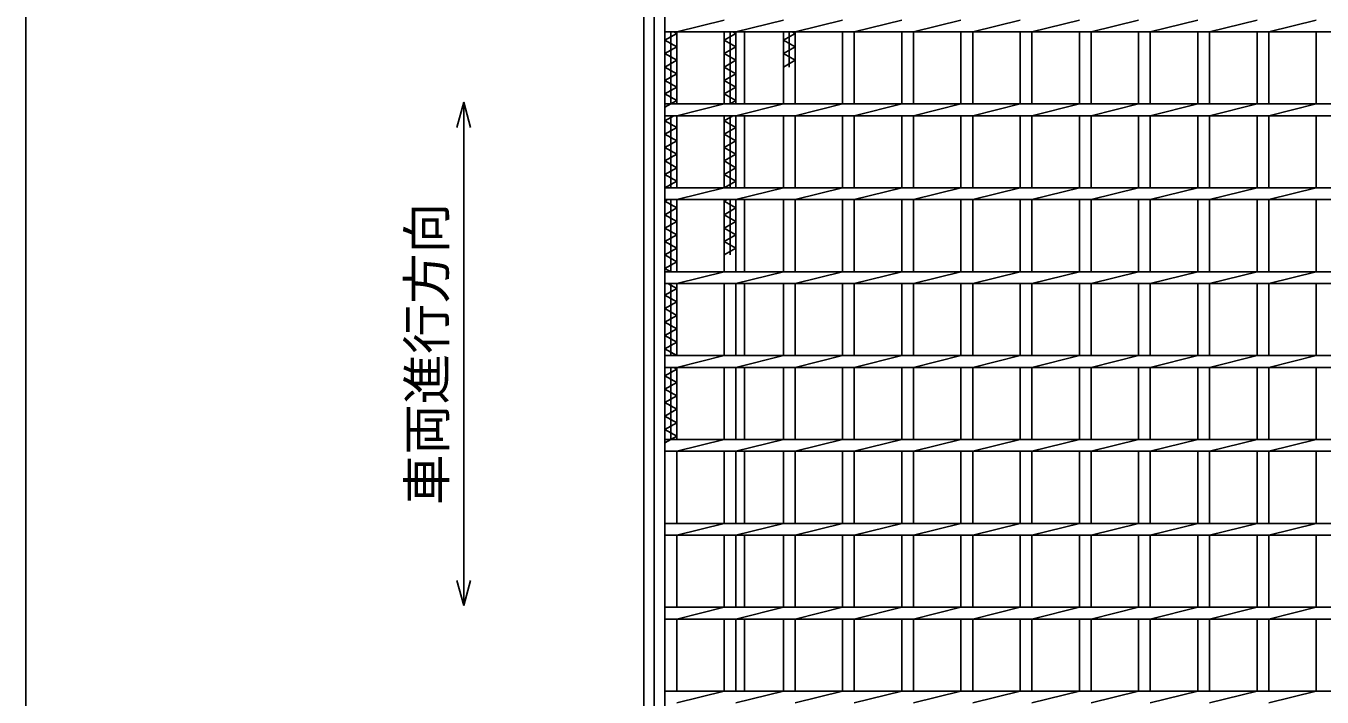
# Model space of a CAD drawing. Units: millimetres, scale not verified. Extents: x -1820 to 1731, y -1282 to 1054.
# Drawn here: x -1729 to -956, y -51 to 349 of the extents above; entities that cross this region are included whole.
import ezdxf
from ezdxf.enums import TextEntityAlignment as Align

# ---------------------------------------------------------------- set-up
doc = ezdxf.new("R2010")
doc.units = ezdxf.units.MM
doc.header["$LTSCALE"] = 10
for name, color, linetype, lineweight in [('0_2', 150, 'Continuous', 25), ('16', 3, 'Continuous', 25), ('19', 6, 'Continuous', 25), ('22', 4, 'Continuous', 25)]:
    doc.layers.add(name, color=color, linetype=linetype, lineweight=lineweight)
doc.styles.add('ベクトル', font='')
doc.styles.get('ベクトル').set_extended_font_data('ベクトル')

msp = doc.modelspace()

# ---------------------------------------------------------------- linework, layer by layer
at = {"layer": '0_2'}
msp.add_line((-1729, -1146.5), (-1729, 1053.5), dxfattribs=at)
at = {"layer": '16'}
for p, q in [((-1348, -346.5), (-1348, 644.5)), ((-1348, 345.5), (-1348, 352.5)), ((-1341, 345.5), (-1312.7, 352.5)), ((-1305.7, 345.5), (-1277.4, 352.5)), ((-1270.4, 345.5), (-1242.1, 352.5)), ((-1235.1, 345.5), (-1206.8, 352.5)), ((-1199.8, 345.5), (-1171.5, 352.5)), ((-1164.5, 345.5), (-1136.2, 352.5)), ((-1129.2, 345.5), (-1100.9, 352.5)), ((-1093.9, 345.5), (-1065.6, 352.5)), ((-1058.6, 345.5), (-1030.3, 352.5)), ((-1023.3, 345.5), (-995, 352.5)), ((-988, 345.5), (-959.7, 352.5)), ((-1348, 345.5), (-353, 345.5)), ((-1348, 340.5), (-1341, 344.5)), ((-1341, 336.5), (-1348, 340.5)), ((-1344.5, 302.5), (-1344.5, 345.5)), ((-1341, 344.5), (-1342.75, 345.5)), ((-1341, 302.5), (-1341, 345.5)), ((-1312.7, 302.5), (-1312.7, 345.5)), ((-1312.7, 340.5), (-1305.7, 344.5)), ((-1305.7, 336.5), (-1312.7, 340.5)), ((-1309.2, 302.5), (-1309.2, 345.5)), ((-1305.7, 344.5), (-1307.45, 345.5)), ((-1305.7, 302.5), (-1305.7, 345.5)), ((-1277.4, 302.5), (-1277.4, 345.5)), ((-1277.4, 340.5), (-1270.4, 344.5)), ((-1270.4, 336.5), (-1277.4, 340.5)), ((-1273.9, 324.5), (-1273.9, 345.5)), ((-1270.4, 344.5), (-1272.15, 345.5)), ((-1270.4, 302.5), (-1270.4, 345.5)), ((-1242.1, 302.5), (-1242.1, 345.5)), ((-1235.1, 302.5), (-1235.1, 345.5)), ((-1206.8, 302.5), (-1206.8, 345.5)), ((-1199.8, 302.5), (-1199.8, 345.5)), ((-1171.5, 302.5), (-1171.5, 345.5)), ((-1164.5, 302.5), (-1164.5, 345.5)), ((-1136.2, 302.5), (-1136.2, 345.5)), ((-1129.2, 302.5), (-1129.2, 345.5)), ((-1100.9, 302.5), (-1100.9, 345.5)), ((-1093.9, 302.5), (-1093.9, 345.5)), ((-1065.6, 302.5), (-1065.6, 345.5)), ((-1058.6, 302.5), (-1058.6, 345.5)), ((-1030.3, 302.5), (-1030.3, 345.5)), ((-1023.3, 302.5), (-1023.3, 345.5)), ((-995, 302.5), (-995, 345.5)), ((-988, 302.5), (-988, 345.5)), ((-959.7, 302.5), (-959.7, 345.5)), ((-1348, 332.5), (-1341, 336.5)), ((-1341, 328.5), (-1348, 332.5)), ((-1312.7, 332.5), (-1305.7, 336.5)), ((-1305.7, 328.5), (-1312.7, 332.5)), ((-1277.4, 332.5), (-1270.4, 336.5)), ((-1270.4, 328.5), (-1277.4, 332.5)), ((-1348, 324.5), (-1341, 328.5)), ((-1312.7, 324.5), (-1305.7, 328.5)), ((-1277.4, 324.5), (-1270.4, 328.5)), ((-1341, 320.5), (-1348, 324.5)), ((-1348, 316.5), (-1341, 320.5)), ((-1305.7, 320.5), (-1312.7, 324.5)), ((-1312.7, 316.5), (-1305.7, 320.5)), ((-1341, 312.5), (-1348, 316.5)), ((-1348, 308.5), (-1341, 312.5)), ((-1305.7, 312.5), (-1312.7, 316.5)), ((-1312.7, 308.5), (-1305.7, 312.5)), ((-1341, 304.5), (-1348, 308.5)), ((-1348, 300.5), (-1341, 304.5)), ((-1348, 302.5), (-353, 302.5)), ((-1348, 295.5), (-1348, 302.5)), ((-1341, 295.5), (-1312.7, 302.5)), ((-1305.7, 304.5), (-1312.7, 308.5)), ((-1309.2, 302.5), (-1305.7, 304.5)), ((-1305.7, 295.5), (-1277.4, 302.5)), ((-1270.4, 295.5), (-1242.1, 302.5)), ((-1235.1, 295.5), (-1206.8, 302.5)), ((-1199.8, 295.5), (-1171.5, 302.5)), ((-1164.5, 295.5), (-1136.2, 302.5)), ((-1129.2, 295.5), (-1100.9, 302.5)), ((-1093.9, 295.5), (-1065.6, 302.5)), ((-1058.6, 295.5), (-1030.3, 302.5)), ((-1023.3, 295.5), (-995, 302.5)), ((-988, 295.5), (-959.7, 302.5)), ((-1348, 295.5), (-353, 295.5)), ((-1348, 292.5), (-1342.75, 295.5)), ((-1344.5, 252.5), (-1344.5, 295.5)), ((-1341, 252.5), (-1341, 295.5)), ((-1312.7, 252.5), (-1312.7, 295.5)), ((-1312.7, 292.5), (-1307.45, 295.5)), ((-1309.2, 252.5), (-1309.2, 295.5)), ((-1305.7, 252.5), (-1305.7, 295.5)), ((-1277.4, 252.5), (-1277.4, 295.5)), ((-1270.4, 252.5), (-1270.4, 295.5)), ((-1242.1, 252.5), (-1242.1, 295.5)), ((-1235.1, 252.5), (-1235.1, 295.5)), ((-1206.8, 252.5), (-1206.8, 295.5)), ((-1199.8, 252.5), (-1199.8, 295.5)), ((-1171.5, 252.5), (-1171.5, 295.5)), ((-1164.5, 252.5), (-1164.5, 295.5)), ((-1136.2, 252.5), (-1136.2, 295.5)), ((-1129.2, 252.5), (-1129.2, 295.5)), ((-1100.9, 252.5), (-1100.9, 295.5)), ((-1093.9, 252.5), (-1093.9, 295.5)), ((-1065.6, 252.5), (-1065.6, 295.5)), ((-1058.6, 252.5), (-1058.6, 295.5)), ((-1030.3, 252.5), (-1030.3, 295.5)), ((-1023.3, 252.5), (-1023.3, 295.5)), ((-995, 252.5), (-995, 295.5)), ((-988, 252.5), (-988, 295.5)), ((-959.7, 252.5), (-959.7, 295.5)), ((-1341, 288.5), (-1348, 292.5)), ((-1348, 284.5), (-1341, 288.5)), ((-1305.7, 288.5), (-1312.7, 292.5)), ((-1312.7, 284.5), (-1305.7, 288.5)), ((-1341, 280.5), (-1348, 284.5)), ((-1348, 276.5), (-1341, 280.5)), ((-1305.7, 280.5), (-1312.7, 284.5)), ((-1312.7, 276.5), (-1305.7, 280.5)), ((-1341, 272.5), (-1348, 276.5)), ((-1348, 268.5), (-1341, 272.5)), ((-1305.7, 272.5), (-1312.7, 276.5)), ((-1312.7, 268.5), (-1305.7, 272.5)), ((-1341, 264.5), (-1348, 268.5)), ((-1348, 260.5), (-1341, 264.5)), ((-1305.7, 264.5), (-1312.7, 268.5)), ((-1312.7, 260.5), (-1305.7, 264.5)), ((-1341, 256.5), (-1348, 260.5)), ((-1348, 252.5), (-1341, 256.5)), ((-1305.7, 256.5), (-1312.7, 260.5)), ((-1312.7, 252.5), (-1305.7, 256.5)), ((-1348, 252.5), (-353, 252.5)), ((-1348, 245.5), (-1348, 252.5)), ((-1341, 245.5), (-1312.7, 252.5)), ((-1305.7, 245.5), (-1277.4, 252.5)), ((-1270.4, 245.5), (-1242.1, 252.5)), ((-1235.1, 245.5), (-1206.8, 252.5)), ((-1199.8, 245.5), (-1171.5, 252.5)), ((-1164.5, 245.5), (-1136.2, 252.5)), ((-1129.2, 245.5), (-1100.9, 252.5)), ((-1093.9, 245.5), (-1065.6, 252.5)), ((-1058.6, 245.5), (-1030.3, 252.5)), ((-1023.3, 245.5), (-995, 252.5)), ((-988, 245.5), (-959.7, 252.5)), ((-1348, 245.5), (-353, 245.5)), ((-1348, 244.5), (-1346.25, 245.5)), ((-1341, 240.5), (-1348, 244.5)), ((-1348, 236.5), (-1341, 240.5)), ((-1344.5, 202.5), (-1344.5, 245.5)), ((-1341, 202.5), (-1341, 245.5)), ((-1312.7, 202.5), (-1312.7, 245.5)), ((-1312.7, 244.5), (-1310.95, 245.5)), ((-1305.7, 240.5), (-1312.7, 244.5)), ((-1312.7, 236.5), (-1305.7, 240.5)), ((-1309.2, 212.5), (-1309.2, 245.5)), ((-1305.7, 202.5), (-1305.7, 245.5)), ((-1277.4, 202.5), (-1277.4, 245.5)), ((-1270.4, 202.5), (-1270.4, 245.5)), ((-1242.1, 202.5), (-1242.1, 245.5)), ((-1235.1, 202.5), (-1235.1, 245.5)), ((-1206.8, 202.5), (-1206.8, 245.5)), ((-1199.8, 202.5), (-1199.8, 245.5)), ((-1171.5, 202.5), (-1171.5, 245.5)), ((-1164.5, 202.5), (-1164.5, 245.5)), ((-1136.2, 202.5), (-1136.2, 245.5)), ((-1129.2, 202.5), (-1129.2, 245.5)), ((-1100.9, 202.5), (-1100.9, 245.5)), ((-1093.9, 202.5), (-1093.9, 245.5)), ((-1065.6, 202.5), (-1065.6, 245.5)), ((-1058.6, 202.5), (-1058.6, 245.5)), ((-1030.3, 202.5), (-1030.3, 245.5)), ((-1023.3, 202.5), (-1023.3, 245.5)), ((-995, 202.5), (-995, 245.5)), ((-988, 202.5), (-988, 245.5)), ((-959.7, 202.5), (-959.7, 245.5)), ((-1341, 232.5), (-1348, 236.5)), ((-1348, 228.5), (-1341, 232.5)), ((-1305.7, 232.5), (-1312.7, 236.5)), ((-1312.7, 228.5), (-1305.7, 232.5)), ((-1341, 224.5), (-1348, 228.5)), ((-1348, 220.5), (-1341, 224.5)), ((-1305.7, 224.5), (-1312.7, 228.5)), ((-1312.7, 220.5), (-1305.7, 224.5)), ((-1341, 216.5), (-1348, 220.5)), ((-1348, 212.5), (-1341, 216.5)), ((-1305.7, 216.5), (-1312.7, 220.5)), ((-1312.7, 212.5), (-1305.7, 216.5)), ((-1341, 208.5), (-1348, 212.5)), ((-1348, 204.5), (-1341, 208.5)), ((-1344.5, 202.5), (-1348, 204.5)), ((-1348, 202.5), (-353, 202.5)), ((-1348, 195.5), (-1348, 202.5)), ((-1341, 195.5), (-1312.7, 202.5)), ((-1305.7, 195.5), (-1277.4, 202.5)), ((-1270.4, 195.5), (-1242.1, 202.5)), ((-1235.1, 195.5), (-1206.8, 202.5)), ((-1199.8, 195.5), (-1171.5, 202.5)), ((-1164.5, 195.5), (-1136.2, 202.5)), ((-1129.2, 195.5), (-1100.9, 202.5)), ((-1093.9, 195.5), (-1065.6, 202.5)), ((-1058.6, 195.5), (-1030.3, 202.5)), ((-1023.3, 195.5), (-995, 202.5)), ((-988, 195.5), (-959.7, 202.5)), ((-1348, 195.5), (-353, 195.5)), ((-1341, 192.5), (-1346.25, 195.5)), ((-1344.5, 152.5), (-1344.5, 195.5)), ((-1341, 152.5), (-1341, 195.5)), ((-1312.7, 152.5), (-1312.7, 195.5)), ((-1305.7, 152.5), (-1305.7, 195.5)), ((-1277.4, 152.5), (-1277.4, 195.5)), ((-1270.4, 152.5), (-1270.4, 195.5)), ((-1242.1, 152.5), (-1242.1, 195.5)), ((-1235.1, 152.5), (-1235.1, 195.5)), ((-1206.8, 152.5), (-1206.8, 195.5)), ((-1199.8, 152.5), (-1199.8, 195.5)), ((-1171.5, 152.5), (-1171.5, 195.5)), ((-1164.5, 152.5), (-1164.5, 195.5)), ((-1136.2, 152.5), (-1136.2, 195.5)), ((-1129.2, 152.5), (-1129.2, 195.5)), ((-1100.9, 152.5), (-1100.9, 195.5)), ((-1093.9, 152.5), (-1093.9, 195.5)), ((-1065.6, 152.5), (-1065.6, 195.5)), ((-1058.6, 152.5), (-1058.6, 195.5)), ((-1030.3, 152.5), (-1030.3, 195.5)), ((-1023.3, 152.5), (-1023.3, 195.5)), ((-995, 152.5), (-995, 195.5)), ((-988, 152.5), (-988, 195.5)), ((-959.7, 152.5), (-959.7, 195.5)), ((-1348, 188.5), (-1341, 192.5)), ((-1341, 184.5), (-1348, 188.5)), ((-1348, 180.5), (-1341, 184.5)), ((-1341, 176.5), (-1348, 180.5)), ((-1348, 172.5), (-1341, 176.5)), ((-1341, 168.5), (-1348, 172.5)), ((-1348, 164.5), (-1341, 168.5)), ((-1341, 160.5), (-1348, 164.5)), ((-1348, 156.5), (-1341, 160.5)), ((-1341, 152.5), (-1348, 156.5)), ((-1348, 152.5), (-353, 152.5)), ((-1348, 145.5), (-1348, 152.5)), ((-1341, 145.5), (-1312.7, 152.5)), ((-1305.7, 145.5), (-1277.4, 152.5)), ((-1270.4, 145.5), (-1242.1, 152.5)), ((-1235.1, 145.5), (-1206.8, 152.5)), ((-1199.8, 145.5), (-1171.5, 152.5)), ((-1164.5, 145.5), (-1136.2, 152.5)), ((-1129.2, 145.5), (-1100.9, 152.5)), ((-1093.9, 145.5), (-1065.6, 152.5)), ((-1058.6, 145.5), (-1030.3, 152.5)), ((-1023.3, 145.5), (-995, 152.5)), ((-988, 145.5), (-959.7, 152.5)), ((-1348, 145.5), (-353, 145.5)), ((-1348, 140.5), (-1341, 144.5)), ((-1341, 136.5), (-1348, 140.5)), ((-1344.5, 102.5), (-1344.5, 145.5)), ((-1341, 144.5), (-1342.75, 145.5)), ((-1341, 102.5), (-1341, 145.5)), ((-1312.7, 102.5), (-1312.7, 145.5)), ((-1305.7, 102.5), (-1305.7, 145.5)), ((-1277.4, 102.5), (-1277.4, 145.5)), ((-1270.4, 102.5), (-1270.4, 145.5)), ((-1242.1, 102.5), (-1242.1, 145.5)), ((-1235.1, 102.5), (-1235.1, 145.5)), ((-1206.8, 102.5), (-1206.8, 145.5)), ((-1199.8, 102.5), (-1199.8, 145.5)), ((-1171.5, 102.5), (-1171.5, 145.5)), ((-1164.5, 102.5), (-1164.5, 145.5)), ((-1136.2, 102.5), (-1136.2, 145.5)), ((-1129.2, 102.5), (-1129.2, 145.5)), ((-1100.9, 102.5), (-1100.9, 145.5)), ((-1093.9, 102.5), (-1093.9, 145.5)), ((-1065.6, 102.5), (-1065.6, 145.5)), ((-1058.6, 102.5), (-1058.6, 145.5)), ((-1030.3, 102.5), (-1030.3, 145.5)), ((-1023.3, 102.5), (-1023.3, 145.5)), ((-995, 102.5), (-995, 145.5)), ((-988, 102.5), (-988, 145.5)), ((-959.7, 102.5), (-959.7, 145.5)), ((-1348, 132.5), (-1341, 136.5)), ((-1341, 128.5), (-1348, 132.5)), ((-1348, 124.5), (-1341, 128.5)), ((-1341, 120.5), (-1348, 124.5)), ((-1348, 116.5), (-1341, 120.5)), ((-1341, 112.5), (-1348, 116.5)), ((-1348, 108.5), (-1341, 112.5)), ((-1341, 104.5), (-1348, 108.5)), ((-1348, 100.5), (-1341, 104.5)), ((-1348, 102.5), (-353, 102.5)), ((-1348, 95.5), (-1348, 102.5)), ((-1341, 95.5), (-1312.7, 102.5)), ((-1305.7, 95.5), (-1277.4, 102.5)), ((-1270.4, 95.5), (-1242.1, 102.5)), ((-1235.1, 95.5), (-1206.8, 102.5)), ((-1199.8, 95.5), (-1171.5, 102.5)), ((-1164.5, 95.5), (-1136.2, 102.5)), ((-1129.2, 95.5), (-1100.9, 102.5)), ((-1093.9, 95.5), (-1065.6, 102.5)), ((-1058.6, 95.5), (-1030.3, 102.5)), ((-1023.3, 95.5), (-995, 102.5)), ((-988, 95.5), (-959.7, 102.5)), ((-1348, 95.5), (-353, 95.5)), ((-1341, 52.5), (-1341, 95.5)), ((-1312.7, 52.5), (-1312.7, 95.5)), ((-1305.7, 52.5), (-1305.7, 95.5)), ((-1277.4, 52.5), (-1277.4, 95.5)), ((-1270.4, 52.5), (-1270.4, 95.5)), ((-1242.1, 52.5), (-1242.1, 95.5)), ((-1235.1, 52.5), (-1235.1, 95.5)), ((-1206.8, 52.5), (-1206.8, 95.5)), ((-1199.8, 52.5), (-1199.8, 95.5)), ((-1171.5, 52.5), (-1171.5, 95.5)), ((-1164.5, 52.5), (-1164.5, 95.5)), ((-1136.2, 52.5), (-1136.2, 95.5)), ((-1129.2, 52.5), (-1129.2, 95.5)), ((-1100.9, 52.5), (-1100.9, 95.5)), ((-1093.9, 52.5), (-1093.9, 95.5)), ((-1065.6, 52.5), (-1065.6, 95.5)), ((-1058.6, 52.5), (-1058.6, 95.5)), ((-1030.3, 52.5), (-1030.3, 95.5)), ((-1023.3, 52.5), (-1023.3, 95.5)), ((-995, 52.5), (-995, 95.5)), ((-988, 52.5), (-988, 95.5)), ((-959.7, 52.5), (-959.7, 95.5)), ((-1348, 52.5), (-353, 52.5)), ((-1348, 45.5), (-1348, 52.5)), ((-1341, 45.5), (-1312.7, 52.5)), ((-1305.7, 45.5), (-1277.4, 52.5)), ((-1270.4, 45.5), (-1242.1, 52.5)), ((-1235.1, 45.5), (-1206.8, 52.5)), ((-1199.8, 45.5), (-1171.5, 52.5)), ((-1164.5, 45.5), (-1136.2, 52.5)), ((-1129.2, 45.5), (-1100.9, 52.5)), ((-1093.9, 45.5), (-1065.6, 52.5)), ((-1058.6, 45.5), (-1030.3, 52.5)), ((-1023.3, 45.5), (-995, 52.5)), ((-988, 45.5), (-959.7, 52.5)), ((-1348, 45.5), (-353, 45.5)), ((-1341, 2.5), (-1341, 45.5)), ((-1312.7, 2.5), (-1312.7, 45.5)), ((-1305.7, 2.5), (-1305.7, 45.5)), ((-1277.4, 2.5), (-1277.4, 45.5)), ((-1270.4, 2.5), (-1270.4, 45.5)), ((-1242.1, 2.5), (-1242.1, 45.5)), ((-1235.1, 2.5), (-1235.1, 45.5)), ((-1206.8, 2.5), (-1206.8, 45.5)), ((-1199.8, 2.5), (-1199.8, 45.5)), ((-1171.5, 2.5), (-1171.5, 45.5)), ((-1164.5, 2.5), (-1164.5, 45.5)), ((-1136.2, 2.5), (-1136.2, 45.5)), ((-1129.2, 2.5), (-1129.2, 45.5)), ((-1100.9, 2.5), (-1100.9, 45.5)), ((-1093.9, 2.5), (-1093.9, 45.5)), ((-1065.6, 2.5), (-1065.6, 45.5)), ((-1058.6, 2.5), (-1058.6, 45.5)), ((-1030.3, 2.5), (-1030.3, 45.5)), ((-1023.3, 2.5), (-1023.3, 45.5)), ((-995, 2.5), (-995, 45.5)), ((-988, 2.5), (-988, 45.5)), ((-959.7, 2.5), (-959.7, 45.5)), ((-1348, 2.5), (-353, 2.5)), ((-1348, -4.5), (-1348, 2.5)), ((-1341, -4.5), (-1312.7, 2.5)), ((-1305.7, -4.5), (-1277.4, 2.5)), ((-1270.4, -4.5), (-1242.1, 2.5)), ((-1235.1, -4.5), (-1206.8, 2.5)), ((-1199.8, -4.5), (-1171.5, 2.5)), ((-1164.5, -4.5), (-1136.2, 2.5)), ((-1129.2, -4.5), (-1100.9, 2.5)), ((-1093.9, -4.5), (-1065.6, 2.5)), ((-1058.6, -4.5), (-1030.3, 2.5)), ((-1023.3, -4.5), (-995, 2.5)), ((-988, -4.5), (-959.7, 2.5)), ((-1348, -4.5), (-353, -4.5)), ((-1341, -47.5), (-1341, -4.5)), ((-1312.7, -47.5), (-1312.7, -4.5)), ((-1305.7, -47.5), (-1305.7, -4.5)), ((-1277.4, -47.5), (-1277.4, -4.5)), ((-1270.4, -47.5), (-1270.4, -4.5)), ((-1242.1, -47.5), (-1242.1, -4.5)), ((-1235.1, -47.5), (-1235.1, -4.5)), ((-1206.8, -47.5), (-1206.8, -4.5)), ((-1199.8, -47.5), (-1199.8, -4.5)), ((-1171.5, -47.5), (-1171.5, -4.5)), ((-1164.5, -47.5), (-1164.5, -4.5)), ((-1136.2, -47.5), (-1136.2, -4.5)), ((-1129.2, -47.5), (-1129.2, -4.5)), ((-1100.9, -47.5), (-1100.9, -4.5)), ((-1093.9, -47.5), (-1093.9, -4.5)), ((-1065.6, -47.5), (-1065.6, -4.5)), ((-1058.6, -47.5), (-1058.6, -4.5)), ((-1030.3, -47.5), (-1030.3, -4.5)), ((-1023.3, -47.5), (-1023.3, -4.5)), ((-995, -47.5), (-995, -4.5)), ((-988, -47.5), (-988, -4.5)), ((-959.7, -47.5), (-959.7, -4.5)), ((-1348, -47.5), (-353, -47.5)), ((-1348, -54.5), (-1348, -47.5)), ((-1341, -54.5), (-1312.7, -47.5)), ((-1305.7, -54.5), (-1277.4, -47.5)), ((-1270.4, -54.5), (-1242.1, -47.5)), ((-1235.1, -54.5), (-1206.8, -47.5)), ((-1199.8, -54.5), (-1171.5, -47.5)), ((-1164.5, -54.5), (-1136.2, -47.5)), ((-1129.2, -54.5), (-1100.9, -47.5)), ((-1093.9, -54.5), (-1065.6, -47.5)), ((-1058.6, -54.5), (-1030.3, -47.5)), ((-1023.3, -54.5), (-995, -47.5)), ((-988, -54.5), (-959.7, -47.5))]:
    msp.add_line(p, q, dxfattribs=at)
at = {"layer": '19'}
for p, q in [((-1360.5, -361), (-1360.5, 659)), ((-1354.5, -355), (-1354.5, 653)), ((-1300.5, 302.5), (-1300.5, 345.5)), ((-1300.5, 252.5), (-1300.5, 295.5)), ((-1300.5, 202.5), (-1300.5, 245.5)), ((-1300.5, 152.5), (-1300.5, 195.5)), ((-1300.5, 102.5), (-1300.5, 145.5)), ((-1300.5, 52.5), (-1300.5, 95.5)), ((-1300.5, 2.5), (-1300.5, 45.5)), ((-1300.5, -47.5), (-1300.5, -4.5))]:
    msp.add_line(p, q, dxfattribs=at)
at = {"layer": '22'}
for p, q in [((-1468, 303.5), (-1472, 288.5)), ((-1464, 288.5), (-1468, 303.5)), ((-1468, 303.5), (-1468, 3.5)), ((-1468, 3.5), (-1472, 18.5)), ((-1464, 18.5), (-1468, 3.5))]:
    msp.add_line(p, q, dxfattribs=at)

# ---------------------------------------------------------------- texts
at = {"layer": '22', "color": 2, "style": 'ベクトル'}
msp.add_text('車両進行方向', height=21.99, rotation=90, dxfattribs=at).set_placement((-1490, 63.5), align=Align.MIDDLE_LEFT)

doc.saveas('drawing.dxf')
